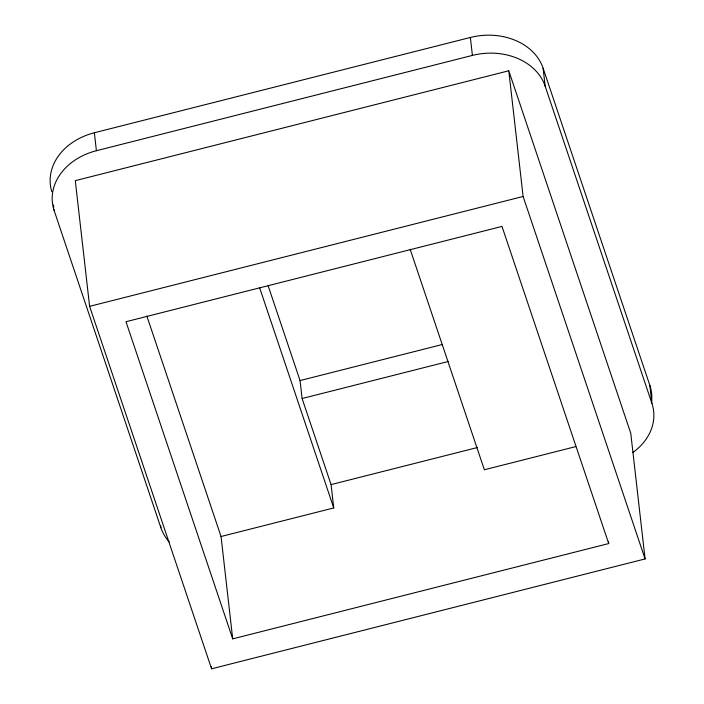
<?xml version="1.0" encoding="UTF-8"?>
<svg xmlns="http://www.w3.org/2000/svg" width="704" height="704" viewBox="0 0 704 704"><rect width="100%" height="100%" fill="white"/><g stroke="black" fill="none" stroke-linecap="round" stroke-linejoin="round"><path stroke-width="1.06" d="M51.788 191.611A59.62 47.414 -6.5 0 1 94.362 132.757L470.369 37.462A59.62 47.414 -6.5 0 1 543.11 68.191L649.836 385.334A59.62 47.414 -6.5 0 1 651.64 401.174M169.189 541.922A59.62 47.414 -6.5 0 1 160.89 527.736L54.164 210.593A59.62 47.414 -6.5 0 1 96.404 150.718L472.41 55.414A59.62 47.414 -6.5 0 1 545.151 86.152L651.886 403.295A59.62 47.414 -6.5 0 1 632.852 452.522M508.781 70.787L75.284 180.655L89.61 306.346L211.587 668.8L645.084 558.932L630.758 433.233L508.781 70.787L523.107 196.478L645.084 558.932M89.61 306.346L523.107 196.478M608.467 541.385L608.714 543.558L232.707 638.862L221.047 536.51L333.731 507.945L331.074 484.607L302.104 398.526L300.054 380.565L442.2 344.538M302.104 398.526L448.492 361.425M331.074 484.607L477.462 447.506M575.793 446.6L484.361 469.77L410.177 249.33M608.714 543.558L501.987 226.415L125.981 321.719L232.707 638.862M268.171 285.824L300.054 380.565M259.547 287.505L333.731 507.945M146.863 316.07L221.047 536.51M649.836 385.334L651.886 403.295M543.11 68.191L545.151 86.152M470.369 37.462L472.41 55.414M211.341 666.635L211.587 668.8M160.635 525.492L160.89 527.736M94.362 132.757L96.404 150.718M53.522 204.978L53.777 207.222M54.032 209.475L54.164 210.593"/></g></svg>
